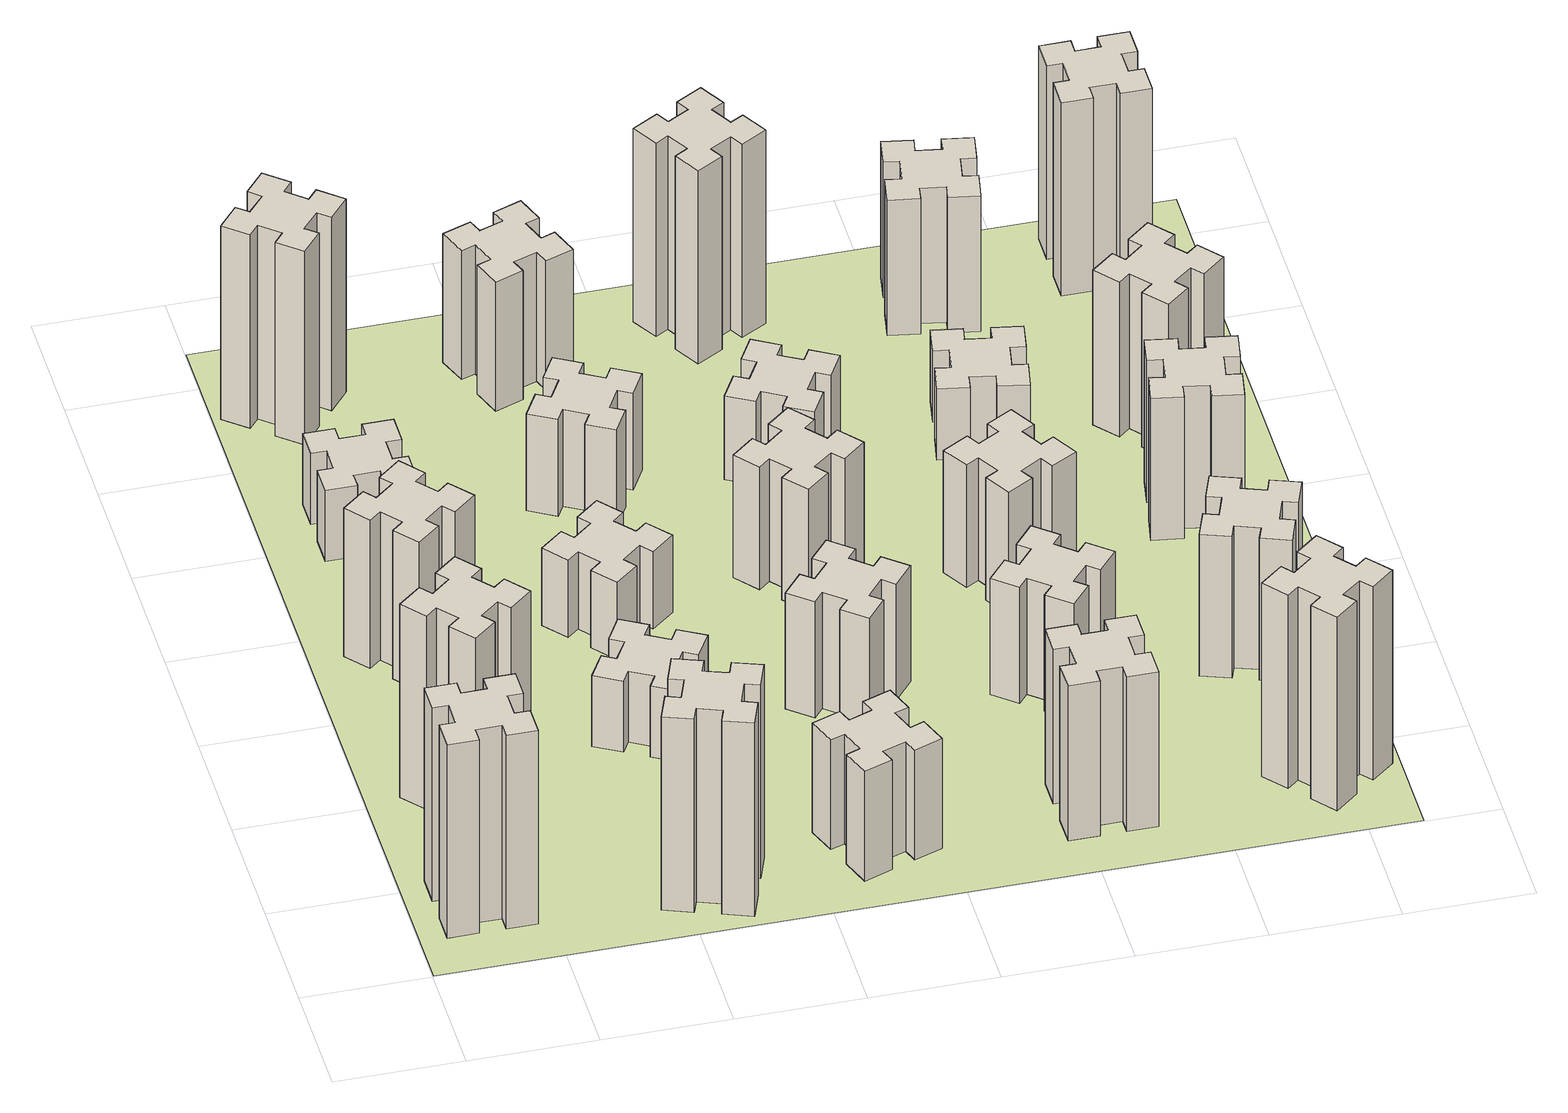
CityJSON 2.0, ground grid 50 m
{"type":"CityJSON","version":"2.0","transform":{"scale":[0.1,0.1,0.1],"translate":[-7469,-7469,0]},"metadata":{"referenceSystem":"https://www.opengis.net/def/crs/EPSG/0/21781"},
"CityObjects":{
"building1":{"type":"Building","attributes":{"class":"1000","function":"1000","usage":"1000","yearOfConstruction":2016,"roofType":"1000","measuredHeight":90,"storeysAboveGround":30,"storeysBelowGround":0},"geometry":[{"type":"Solid","lod":"1","boundaries":[[[[0,1,2,3,4,5,6,7,8,9,10,11,12,13,14,15,16,17,18,19]],[[17,16,20,21]],[[16,15,22,20]],[[15,14,23,22]],[[14,13,24,23]],[[13,12,25,24]],[[12,11,26,25]],[[11,10,27,26]],[[10,9,28,27]],[[9,8,29,28]],[[8,7,30,29]],[[7,6,31,30]],[[6,5,32,31]],[[5,4,33,32]],[[4,3,34,33]],[[3,2,35,34]],[[2,1,36,35]],[[1,0,37,36]],[[0,19,38,37]],[[19,18,39,38]],[[18,17,21,39]],[[24,25,26,27,28,29,30,31,32,33,34,35,36,37,38,39,21,20,22,23]]]]}]},
"building2":{"type":"Building","attributes":{"class":"1000","function":"1000","usage":"1000","yearOfConstruction":2016,"roofType":"1000","measuredHeight":90,"storeysAboveGround":30,"storeysBelowGround":0},"geometry":[{"type":"Solid","lod":"1","boundaries":[[[[40,41,42,43,44,45,46,47,48,49,50,51,52,53,54,55,56,57,58,59]],[[57,56,60,61]],[[56,55,62,60]],[[55,54,63,62]],[[54,53,64,63]],[[53,52,65,64]],[[52,51,66,65]],[[51,50,67,66]],[[50,49,68,67]],[[49,48,69,68]],[[48,47,70,69]],[[47,46,71,70]],[[46,45,72,71]],[[45,44,73,72]],[[44,43,74,73]],[[43,42,75,74]],[[42,41,76,75]],[[41,40,77,76]],[[40,59,78,77]],[[59,58,79,78]],[[58,57,61,79]],[[64,65,66,67,68,69,70,71,72,73,74,75,76,77,78,79,61,60,62,63]]]]}]},
"building3":{"type":"Building","attributes":{"class":"1000","function":"1000","usage":"1000","yearOfConstruction":2016,"roofType":"1000","measuredHeight":69,"storeysAboveGround":30,"storeysBelowGround":0},"geometry":[{"type":"Solid","lod":"1","boundaries":[[[[80,81,82,83,84,85,86,87,88,89,90,91,92,93,94,95,96,97,98,99]],[[97,96,100,101]],[[96,95,102,100]],[[95,94,103,102]],[[94,93,104,103]],[[93,92,105,104]],[[92,91,106,105]],[[91,90,107,106]],[[90,89,108,107]],[[89,88,109,108]],[[88,87,110,109]],[[87,86,111,110]],[[86,85,112,111]],[[85,84,113,112]],[[84,83,114,113]],[[83,82,115,114]],[[82,81,116,115]],[[81,80,117,116]],[[80,99,118,117]],[[99,98,119,118]],[[98,97,101,119]],[[104,105,106,107,108,109,110,111,112,113,114,115,116,117,118,119,101,100,102,103]]]]}]},
"building4":{"type":"Building","attributes":{"class":"1000","function":"1000","usage":"1000","yearOfConstruction":2016,"roofType":"1000","measuredHeight":33,"storeysAboveGround":30,"storeysBelowGround":0},"geometry":[{"type":"Solid","lod":"1","boundaries":[[[[120,121,122,123,124,125,126,127,128,129,130,131,132,133,134,135,136,137,138,139]],[[137,136,140,141]],[[136,135,142,140]],[[135,134,143,142]],[[134,133,144,143]],[[133,132,145,144]],[[132,131,146,145]],[[131,130,147,146]],[[130,129,148,147]],[[129,128,149,148]],[[128,127,150,149]],[[127,126,151,150]],[[126,125,152,151]],[[125,124,153,152]],[[124,123,154,153]],[[123,122,155,154]],[[122,121,156,155]],[[121,120,157,156]],[[120,139,158,157]],[[139,138,159,158]],[[138,137,141,159]],[[144,145,146,147,148,149,150,151,152,153,154,155,156,157,158,159,141,140,142,143]]]]}]},
"building5":{"type":"Building","attributes":{"class":"1000","function":"1000","usage":"1000","yearOfConstruction":2016,"roofType":"1000","measuredHeight":90,"storeysAboveGround":30,"storeysBelowGround":0},"geometry":[{"type":"Solid","lod":"1","boundaries":[[[[160,161,162,163,164,165,166,167,168,169,170,171,172,173,174,175,176,177,178,179]],[[177,176,180,181]],[[176,175,182,180]],[[175,174,183,182]],[[174,173,184,183]],[[173,172,185,184]],[[172,171,186,185]],[[171,170,187,186]],[[170,169,188,187]],[[169,168,189,188]],[[168,167,190,189]],[[167,166,191,190]],[[166,165,192,191]],[[165,164,193,192]],[[164,163,194,193]],[[163,162,195,194]],[[162,161,196,195]],[[161,160,197,196]],[[160,179,198,197]],[[179,178,199,198]],[[178,177,181,199]],[[184,185,186,187,188,189,190,191,192,193,194,195,196,197,198,199,181,180,182,183]]]]}]},
"building6":{"type":"Building","attributes":{"class":"1000","function":"1000","usage":"1000","yearOfConstruction":2016,"roofType":"1000","measuredHeight":90,"storeysAboveGround":30,"storeysBelowGround":0},"geometry":[{"type":"Solid","lod":"1","boundaries":[[[[200,201,202,203,204,205,206,207,208,209,210,211,212,213,214,215,216,217,218,219]],[[217,216,220,221]],[[216,215,222,220]],[[215,214,223,222]],[[214,213,224,223]],[[213,212,225,224]],[[212,211,226,225]],[[211,210,227,226]],[[210,209,228,227]],[[209,208,229,228]],[[208,207,230,229]],[[207,206,231,230]],[[206,205,232,231]],[[205,204,233,232]],[[204,203,234,233]],[[203,202,235,234]],[[202,201,236,235]],[[201,200,237,236]],[[200,219,238,237]],[[219,218,239,238]],[[218,217,221,239]],[[224,225,226,227,228,229,230,231,232,233,234,235,236,237,238,239,221,220,222,223]]]]}]},
"building7":{"type":"Building","attributes":{"class":"1000","function":"1000","usage":"1000","yearOfConstruction":2016,"roofType":"1000","measuredHeight":33,"storeysAboveGround":30,"storeysBelowGround":0},"geometry":[{"type":"Solid","lod":"1","boundaries":[[[[240,241,242,243,244,245,246,247,248,249,250,251,252,253,254,255,256,257,258,259]],[[257,256,260,261]],[[256,255,262,260]],[[255,254,263,262]],[[254,253,264,263]],[[253,252,265,264]],[[252,251,266,265]],[[251,250,267,266]],[[250,249,268,267]],[[249,248,269,268]],[[248,247,270,269]],[[247,246,271,270]],[[246,245,272,271]],[[245,244,273,272]],[[244,243,274,273]],[[243,242,275,274]],[[242,241,276,275]],[[241,240,277,276]],[[240,259,278,277]],[[259,258,279,278]],[[258,257,261,279]],[[264,265,266,267,268,269,270,271,272,273,274,275,276,277,278,279,261,260,262,263]]]]}]},
"building8":{"type":"Building","attributes":{"class":"1000","function":"1000","usage":"1000","yearOfConstruction":2016,"roofType":"1000","measuredHeight":36,"storeysAboveGround":30,"storeysBelowGround":0},"geometry":[{"type":"Solid","lod":"1","boundaries":[[[[280,281,282,283,284,285,286,287,288,289,290,291,292,293,294,295,296,297,298,299]],[[297,296,300,301]],[[296,295,302,300]],[[295,294,303,302]],[[294,293,304,303]],[[293,292,305,304]],[[292,291,306,305]],[[291,290,307,306]],[[290,289,308,307]],[[289,288,309,308]],[[288,287,310,309]],[[287,286,311,310]],[[286,285,312,311]],[[285,284,313,312]],[[284,283,314,313]],[[283,282,315,314]],[[282,281,316,315]],[[281,280,317,316]],[[280,299,318,317]],[[299,298,319,318]],[[298,297,301,319]],[[304,305,306,307,308,309,310,311,312,313,314,315,316,317,318,319,301,300,302,303]]]]}]},
"building9":{"type":"Building","attributes":{"class":"1000","function":"1000","usage":"1000","yearOfConstruction":2016,"roofType":"1000","measuredHeight":51,"storeysAboveGround":30,"storeysBelowGround":0},"geometry":[{"type":"Solid","lod":"1","boundaries":[[[[320,321,322,323,324,325,326,327,328,329,330,331,332,333,334,335,336,337,338,339]],[[337,336,340,341]],[[336,335,342,340]],[[335,334,343,342]],[[334,333,344,343]],[[333,332,345,344]],[[332,331,346,345]],[[331,330,347,346]],[[330,329,348,347]],[[329,328,349,348]],[[328,327,350,349]],[[327,326,351,350]],[[326,325,352,351]],[[325,324,353,352]],[[324,323,354,353]],[[323,322,355,354]],[[322,321,356,355]],[[321,320,357,356]],[[320,339,358,357]],[[339,338,359,358]],[[338,337,341,359]],[[344,345,346,347,348,349,350,351,352,353,354,355,356,357,358,359,341,340,342,343]]]]}]},
"building10":{"type":"Building","attributes":{"class":"1000","function":"1000","usage":"1000","yearOfConstruction":2016,"roofType":"1000","measuredHeight":45,"storeysAboveGround":30,"storeysBelowGround":0},"geometry":[{"type":"Solid","lod":"1","boundaries":[[[[360,361,362,363,364,365,366,367,368,369,370,371,372,373,374,375,376,377,378,379]],[[377,376,380,381]],[[376,375,382,380]],[[375,374,383,382]],[[374,373,384,383]],[[373,372,385,384]],[[372,371,386,385]],[[371,370,387,386]],[[370,369,388,387]],[[369,368,389,388]],[[368,367,390,389]],[[367,366,391,390]],[[366,365,392,391]],[[365,364,393,392]],[[364,363,394,393]],[[363,362,395,394]],[[362,361,396,395]],[[361,360,397,396]],[[360,379,398,397]],[[379,378,399,398]],[[378,377,381,399]],[[384,385,386,387,388,389,390,391,392,393,394,395,396,397,398,399,381,380,382,383]]]]}]},
"building11":{"type":"Building","attributes":{"class":"1000","function":"1000","usage":"1000","yearOfConstruction":2016,"roofType":"1000","measuredHeight":60,"storeysAboveGround":30,"storeysBelowGround":0},"geometry":[{"type":"Solid","lod":"1","boundaries":[[[[400,401,402,403,404,405,406,407,408,409,410,411,412,413,414,415,416,417,418,419]],[[417,416,420,421]],[[416,415,422,420]],[[415,414,423,422]],[[414,413,424,423]],[[413,412,425,424]],[[412,411,426,425]],[[411,410,427,426]],[[410,409,428,427]],[[409,408,429,428]],[[408,407,430,429]],[[407,406,431,430]],[[406,405,432,431]],[[405,404,433,432]],[[404,403,434,433]],[[403,402,435,434]],[[402,401,436,435]],[[401,400,437,436]],[[400,419,438,437]],[[419,418,439,438]],[[418,417,421,439]],[[424,425,426,427,428,429,430,431,432,433,434,435,436,437,438,439,421,420,422,423]]]]}]},
"building12":{"type":"Building","attributes":{"class":"1000","function":"1000","usage":"1000","yearOfConstruction":2016,"roofType":"1000","measuredHeight":54,"storeysAboveGround":30,"storeysBelowGround":0},"geometry":[{"type":"Solid","lod":"1","boundaries":[[[[440,441,442,443,444,445,446,447,448,449,450,451,452,453,454,455,456,457,458,459]],[[457,456,460,461]],[[456,455,462,460]],[[455,454,463,462]],[[454,453,464,463]],[[453,452,465,464]],[[452,451,466,465]],[[451,450,467,466]],[[450,449,468,467]],[[449,448,469,468]],[[448,447,470,469]],[[447,446,471,470]],[[446,445,472,471]],[[445,444,473,472]],[[444,443,474,473]],[[443,442,475,474]],[[442,441,476,475]],[[441,440,477,476]],[[440,459,478,477]],[[459,458,479,478]],[[458,457,461,479]],[[464,465,466,467,468,469,470,471,472,473,474,475,476,477,478,479,461,460,462,463]]]]}]},
"building13":{"type":"Building","attributes":{"class":"1000","function":"1000","usage":"1000","yearOfConstruction":2016,"roofType":"1000","measuredHeight":57,"storeysAboveGround":30,"storeysBelowGround":0},"geometry":[{"type":"Solid","lod":"1","boundaries":[[[[480,481,482,483,484,485,486,487,488,489,490,491,492,493,494,495,496,497,498,499]],[[497,496,500,501]],[[496,495,502,500]],[[495,494,503,502]],[[494,493,504,503]],[[493,492,505,504]],[[492,491,506,505]],[[491,490,507,506]],[[490,489,508,507]],[[489,488,509,508]],[[488,487,510,509]],[[487,486,511,510]],[[486,485,512,511]],[[485,484,513,512]],[[484,483,514,513]],[[483,482,515,514]],[[482,481,516,515]],[[481,480,517,516]],[[480,499,518,517]],[[499,498,519,518]],[[498,497,501,519]],[[504,505,506,507,508,509,510,511,512,513,514,515,516,517,518,519,501,500,502,503]]]]}]},
"building14":{"type":"Building","attributes":{"class":"1000","function":"1000","usage":"1000","yearOfConstruction":2016,"roofType":"1000","measuredHeight":72,"storeysAboveGround":30,"storeysBelowGround":0},"geometry":[{"type":"Solid","lod":"1","boundaries":[[[[520,521,522,523,524,525,526,527,528,529,530,531,532,533,534,535,536,537,538,539]],[[537,536,540,541]],[[536,535,542,540]],[[535,534,543,542]],[[534,533,544,543]],[[533,532,545,544]],[[532,531,546,545]],[[531,530,547,546]],[[530,529,548,547]],[[529,528,549,548]],[[528,527,550,549]],[[527,526,551,550]],[[526,525,552,551]],[[525,524,553,552]],[[524,523,554,553]],[[523,522,555,554]],[[522,521,556,555]],[[521,520,557,556]],[[520,539,558,557]],[[539,538,559,558]],[[538,537,541,559]],[[544,545,546,547,548,549,550,551,552,553,554,555,556,557,558,559,541,540,542,543]]]]}]},
"building15":{"type":"Building","attributes":{"class":"1000","function":"1000","usage":"1000","yearOfConstruction":2016,"roofType":"1000","measuredHeight":39,"storeysAboveGround":30,"storeysBelowGround":0},"geometry":[{"type":"Solid","lod":"1","boundaries":[[[[560,561,562,563,564,565,566,567,568,569,570,571,572,573,574,575,576,577,578,579]],[[577,576,580,581]],[[576,575,582,580]],[[575,574,583,582]],[[574,573,584,583]],[[573,572,585,584]],[[572,571,586,585]],[[571,570,587,586]],[[570,569,588,587]],[[569,568,589,588]],[[568,567,590,589]],[[567,566,591,590]],[[566,565,592,591]],[[565,564,593,592]],[[564,563,594,593]],[[563,562,595,594]],[[562,561,596,595]],[[561,560,597,596]],[[560,579,598,597]],[[579,578,599,598]],[[578,577,581,599]],[[584,585,586,587,588,589,590,591,592,593,594,595,596,597,598,599,581,580,582,583]]]]}]},
"building16":{"type":"Building","attributes":{"class":"1000","function":"1000","usage":"1000","yearOfConstruction":2016,"roofType":"1000","measuredHeight":90,"storeysAboveGround":30,"storeysBelowGround":0},"geometry":[{"type":"Solid","lod":"1","boundaries":[[[[600,601,602,603,604,605,606,607,608,609,610,611,612,613,614,615,616,617,618,619]],[[617,616,620,621]],[[616,615,622,620]],[[615,614,623,622]],[[614,613,624,623]],[[613,612,625,624]],[[612,611,626,625]],[[611,610,627,626]],[[610,609,628,627]],[[609,608,629,628]],[[608,607,630,629]],[[607,606,631,630]],[[606,605,632,631]],[[605,604,633,632]],[[604,603,634,633]],[[603,602,635,634]],[[602,601,636,635]],[[601,600,637,636]],[[600,619,638,637]],[[619,618,639,638]],[[618,617,621,639]],[[624,625,626,627,628,629,630,631,632,633,634,635,636,637,638,639,621,620,622,623]]]]}]},
"building17":{"type":"Building","attributes":{"class":"1000","function":"1000","usage":"1000","yearOfConstruction":2016,"roofType":"1000","measuredHeight":54,"storeysAboveGround":30,"storeysBelowGround":0},"geometry":[{"type":"Solid","lod":"1","boundaries":[[[[640,641,642,643,644,645,646,647,648,649,650,651,652,653,654,655,656,657,658,659]],[[657,656,660,661]],[[656,655,662,660]],[[655,654,663,662]],[[654,653,664,663]],[[653,652,665,664]],[[652,651,666,665]],[[651,650,667,666]],[[650,649,668,667]],[[649,648,669,668]],[[648,647,670,669]],[[647,646,671,670]],[[646,645,672,671]],[[645,644,673,672]],[[644,643,674,673]],[[643,642,675,674]],[[642,641,676,675]],[[641,640,677,676]],[[640,659,678,677]],[[659,658,679,678]],[[658,657,661,679]],[[664,665,666,667,668,669,670,671,672,673,674,675,676,677,678,679,661,660,662,663]]]]}]},
"building18":{"type":"Building","attributes":{"class":"1000","function":"1000","usage":"1000","yearOfConstruction":2016,"roofType":"1000","measuredHeight":57,"storeysAboveGround":30,"storeysBelowGround":0},"geometry":[{"type":"Solid","lod":"1","boundaries":[[[[680,681,682,683,684,685,686,687,688,689,690,691,692,693,694,695,696,697,698,699]],[[697,696,700,701]],[[696,695,702,700]],[[695,694,703,702]],[[694,693,704,703]],[[693,692,705,704]],[[692,691,706,705]],[[691,690,707,706]],[[690,689,708,707]],[[689,688,709,708]],[[688,687,710,709]],[[687,686,711,710]],[[686,685,712,711]],[[685,684,713,712]],[[684,683,714,713]],[[683,682,715,714]],[[682,681,716,715]],[[681,680,717,716]],[[680,699,718,717]],[[699,698,719,718]],[[698,697,701,719]],[[704,705,706,707,708,709,710,711,712,713,714,715,716,717,718,719,701,700,702,703]]]]}]},
"building19":{"type":"Building","attributes":{"class":"1000","function":"1000","usage":"1000","yearOfConstruction":2016,"roofType":"1000","measuredHeight":33,"storeysAboveGround":30,"storeysBelowGround":0},"geometry":[{"type":"Solid","lod":"1","boundaries":[[[[720,721,722,723,724,725,726,727,728,729,730,731,732,733,734,735,736,737,738,739]],[[737,736,740,741]],[[736,735,742,740]],[[735,734,743,742]],[[734,733,744,743]],[[733,732,745,744]],[[732,731,746,745]],[[731,730,747,746]],[[730,729,748,747]],[[729,728,749,748]],[[728,727,750,749]],[[727,726,751,750]],[[726,725,752,751]],[[725,724,753,752]],[[724,723,754,753]],[[723,722,755,754]],[[722,721,756,755]],[[721,720,757,756]],[[720,739,758,757]],[[739,738,759,758]],[[738,737,741,759]],[[744,745,746,747,748,749,750,751,752,753,754,755,756,757,758,759,741,740,742,743]]]]}]},
"building20":{"type":"Building","attributes":{"class":"1000","function":"1000","usage":"1000","yearOfConstruction":2016,"roofType":"1000","measuredHeight":90,"storeysAboveGround":30,"storeysBelowGround":0},"geometry":[{"type":"Solid","lod":"1","boundaries":[[[[760,761,762,763,764,765,766,767,768,769,770,771,772,773,774,775,776,777,778,779]],[[777,776,780,781]],[[776,775,782,780]],[[775,774,783,782]],[[774,773,784,783]],[[773,772,785,784]],[[772,771,786,785]],[[771,770,787,786]],[[770,769,788,787]],[[769,768,789,788]],[[768,767,790,789]],[[767,766,791,790]],[[766,765,792,791]],[[765,764,793,792]],[[764,763,794,793]],[[763,762,795,794]],[[762,761,796,795]],[[761,760,797,796]],[[760,779,798,797]],[[779,778,799,798]],[[778,777,781,799]],[[784,785,786,787,788,789,790,791,792,793,794,795,796,797,798,799,781,780,782,783]]]]}]},
"building21":{"type":"Building","attributes":{"class":"1000","function":"1000","usage":"1000","yearOfConstruction":2016,"roofType":"1000","measuredHeight":66,"storeysAboveGround":30,"storeysBelowGround":0},"geometry":[{"type":"Solid","lod":"1","boundaries":[[[[800,801,802,803,804,805,806,807,808,809,810,811,812,813,814,815,816,817,818,819]],[[817,816,820,821]],[[816,815,822,820]],[[815,814,823,822]],[[814,813,824,823]],[[813,812,825,824]],[[812,811,826,825]],[[811,810,827,826]],[[810,809,828,827]],[[809,808,829,828]],[[808,807,830,829]],[[807,806,831,830]],[[806,805,832,831]],[[805,804,833,832]],[[804,803,834,833]],[[803,802,835,834]],[[802,801,836,835]],[[801,800,837,836]],[[800,819,838,837]],[[819,818,839,838]],[[818,817,821,839]],[[824,825,826,827,828,829,830,831,832,833,834,835,836,837,838,839,821,820,822,823]]]]}]},
"building22":{"type":"Building","attributes":{"class":"1000","function":"1000","usage":"1000","yearOfConstruction":2016,"roofType":"1000","measuredHeight":63,"storeysAboveGround":30,"storeysBelowGround":0},"geometry":[{"type":"Solid","lod":"1","boundaries":[[[[840,841,842,843,844,845,846,847,848,849,850,851,852,853,854,855,856,857,858,859]],[[857,856,860,861]],[[856,855,862,860]],[[855,854,863,862]],[[854,853,864,863]],[[853,852,865,864]],[[852,851,866,865]],[[851,850,867,866]],[[850,849,868,867]],[[849,848,869,868]],[[848,847,870,869]],[[847,846,871,870]],[[846,845,872,871]],[[845,844,873,872]],[[844,843,874,873]],[[843,842,875,874]],[[842,841,876,875]],[[841,840,877,876]],[[840,859,878,877]],[[859,858,879,878]],[[858,857,861,879]],[[864,865,866,867,868,869,870,871,872,873,874,875,876,877,878,879,861,860,862,863]]]]}]},
"building23":{"type":"Building","attributes":{"class":"1000","function":"1000","usage":"1000","yearOfConstruction":2016,"roofType":"1000","measuredHeight":66,"storeysAboveGround":30,"storeysBelowGround":0},"geometry":[{"type":"Solid","lod":"1","boundaries":[[[[880,881,882,883,884,885,886,887,888,889,890,891,892,893,894,895,896,897,898,899]],[[897,896,900,901]],[[896,895,902,900]],[[895,894,903,902]],[[894,893,904,903]],[[893,892,905,904]],[[892,891,906,905]],[[891,890,907,906]],[[890,889,908,907]],[[889,888,909,908]],[[888,887,910,909]],[[887,886,911,910]],[[886,885,912,911]],[[885,884,913,912]],[[884,883,914,913]],[[883,882,915,914]],[[882,881,916,915]],[[881,880,917,916]],[[880,899,918,917]],[[899,898,919,918]],[[898,897,901,919]],[[904,905,906,907,908,909,910,911,912,913,914,915,916,917,918,919,901,900,902,903]]]]}]},
"building24":{"type":"Building","attributes":{"class":"1000","function":"1000","usage":"1000","yearOfConstruction":2016,"roofType":"1000","measuredHeight":72,"storeysAboveGround":30,"storeysBelowGround":0},"geometry":[{"type":"Solid","lod":"1","boundaries":[[[[920,921,922,923,924,925,926,927,928,929,930,931,932,933,934,935,936,937,938,939]],[[937,936,940,941]],[[936,935,942,940]],[[935,934,943,942]],[[934,933,944,943]],[[933,932,945,944]],[[932,931,946,945]],[[931,930,947,946]],[[930,929,948,947]],[[929,928,949,948]],[[928,927,950,949]],[[927,926,951,950]],[[926,925,952,951]],[[925,924,953,952]],[[924,923,954,953]],[[923,922,955,954]],[[922,921,956,955]],[[921,920,957,956]],[[920,939,958,957]],[[939,938,959,958]],[[938,937,941,959]],[[944,945,946,947,948,949,950,951,952,953,954,955,956,957,958,959,941,940,942,943]]]]}]},
"building25":{"type":"Building","attributes":{"class":"1000","function":"1000","usage":"1000","yearOfConstruction":2016,"roofType":"1000","measuredHeight":90,"storeysAboveGround":30,"storeysBelowGround":0},"geometry":[{"type":"Solid","lod":"1","boundaries":[[[[960,961,962,963,964,965,966,967,968,969,970,971,972,973,974,975,976,977,978,979]],[[977,976,980,981]],[[976,975,982,980]],[[975,974,983,982]],[[974,973,984,983]],[[973,972,985,984]],[[972,971,986,985]],[[971,970,987,986]],[[970,969,988,987]],[[969,968,989,988]],[[968,967,990,989]],[[967,966,991,990]],[[966,965,992,991]],[[965,964,993,992]],[[964,963,994,993]],[[963,962,995,994]],[[962,961,996,995]],[[961,960,997,996]],[[960,979,998,997]],[[979,978,999,998]],[[978,977,981,999]],[[984,985,986,987,988,989,990,991,992,993,994,995,996,997,998,999,981,980,982,983]]]]}]},
"landuse1":{"type":"LandUse","attributes":{"name":"plot1","function":"1010"},"geometry":[{"type":"MultiSurface","lod":"1","boundaries":[[[1000,1001,1002,1003]]]}]}
},
"vertices":[
[165,425,0],[165,325,0],[105,325,0],[105,205,0],[225,205,0],[225,265,0],[325,265,0],[325,205,0],[445,205,0],[445,325,0],[385,325,0],[385,425,0],[445,425,0],[445,545,0],[325,545,0],[325,485,0],[225,485,0],[225,545,0],[105,545,0],[105,425,0],[225,485,900],[225,545,900],[325,485,900],[325,545,900],[445,545,900],[445,425,900],[385,425,900],[385,325,900],[445,325,900],[445,205,900],[325,205,900],[325,265,900],[225,265,900],[225,205,900],[105,205,900],[105,325,900],[165,325,900],[165,425,900],[105,425,900],[105,545,900],
[492,1048,0],[427,1124,0],[473,1163,0],[396,1255,0],[304,1178,0],[343,1132,0],[266,1067,0],[228,1113,0],[136,1036,0],[213,944,0],[259,983,0],[323,906,0],[277,868,0],[354,776,0],[446,853,0],[408,899,0],[484,963,0],[523,917,0],[615,994,0],[538,1086,0],[484,963,900],[523,917,900],[408,899,900],[446,853,900],[354,776,900],[277,868,900],[323,906,900],[259,983,900],[213,944,900],[136,1036,900],[228,1113,900],[266,1067,900],[343,1132,900],[304,1178,900],[396,1255,900],[473,1163,900],[427,1124,900],[492,1048,900],[538,1086,900],[615,994,900],
[492,1888,0],[427,1964,0],[473,2003,0],[396,2095,0],[304,2018,0],[343,1972,0],[266,1907,0],[228,1953,0],[136,1876,0],[213,1784,0],[259,1823,0],[323,1746,0],[277,1708,0],[354,1616,0],[446,1693,0],[408,1739,0],[484,1803,0],[523,1757,0],[615,1834,0],[538,1926,0],[484,1803,690],[523,1757,690],[408,1739,690],[446,1693,690],[354,1616,690],[277,1708,690],[323,1746,690],[259,1823,690],[213,1784,690],[136,1876,690],[228,1953,690],[266,1907,690],[343,1972,690],[304,2018,690],[396,2095,690],[473,2003,690],[427,1964,690],[492,1888,690],[538,1926,690],[615,1834,690],
[485,2545,0],[485,2645,0],[545,2645,0],[545,2765,0],[425,2765,0],[425,2705,0],[325,2705,0],[325,2765,0],[205,2765,0],[205,2645,0],[265,2645,0],[265,2545,0],[205,2545,0],[205,2425,0],[325,2425,0],[325,2485,0],[425,2485,0],[425,2425,0],[545,2425,0],[545,2545,0],[425,2485,330],[425,2425,330],[325,2485,330],[325,2425,330],[205,2425,330],[205,2545,330],[265,2545,330],[265,2645,330],[205,2645,330],[205,2765,330],[325,2765,330],[325,2705,330],[425,2705,330],[425,2765,330],[545,2765,330],[545,2645,330],[485,2645,330],[485,2545,330],[545,2545,330],[545,2425,330],
[1029,360,0],[995,266,0],[939,287,0],[897,174,0],[1010,133,0],[1031,189,0],[1125,155,0],[1104,99,0],[1217,57,0],[1258,170,0],[1202,191,0],[1236,285,0],[1292,264,0],[1333,377,0],[1220,418,0],[1200,362,0],[1106,396,0],[1127,452,0],[1014,493,0],[973,380,0],[1106,396,900],[1127,452,900],[1200,362,900],[1220,418,900],[1333,377,900],[1292,264,900],[1236,285,900],[1202,191,900],[1258,170,900],[1217,57,900],[1104,99,900],[1125,155,900],[1031,189,900],[1010,133,900],[897,174,900],[939,287,900],[995,266,900],[1029,360,900],[973,380,900],[1014,493,900],
[384,3387,0],[308,3452,0],[346,3498,0],[254,3575,0],[177,3483,0],[223,3444,0],[159,3368,0],[113,3406,0],[36,3314,0],[128,3237,0],[166,3283,0],[243,3219,0],[204,3173,0],[296,3096,0],[373,3188,0],[327,3226,0],[392,3303,0],[438,3264,0],[515,3356,0],[423,3433,0],[392,3303,900],[438,3264,900],[327,3226,900],[373,3188,900],[296,3096,900],[204,3173,900],[243,3219,900],[166,3283,900],[128,3237,900],[36,3314,900],[113,3406,900],[159,3368,900],[223,3444,900],[177,3483,900],[254,3575,900],[346,3498,900],[308,3452,900],[384,3387,900],[423,3433,900],[515,3356,900],
[1186,1117,0],[1236,1204,0],[1288,1174,0],[1348,1278,0],[1244,1338,0],[1214,1286,0],[1127,1336,0],[1157,1388,0],[1053,1448,0],[993,1344,0],[1045,1314,0],[995,1227,0],[943,1257,0],[883,1153,0],[987,1093,0],[1017,1145,0],[1104,1095,0],[1074,1043,0],[1178,983,0],[1238,1087,0],[1104,1095,330],[1074,1043,330],[1017,1145,330],[987,1093,330],[883,1153,330],[943,1257,330],[995,1227,330],[1045,1314,330],[993,1344,330],[1053,1448,330],[1157,1388,330],[1127,1336,330],[1214,1286,330],[1244,1338,330],[1348,1278,330],[1288,1174,330],[1236,1204,330],[1186,1117,330],[1238,1087,330],[1178,983,330],
[1083,1972,0],[1006,1907,0],[968,1953,0],[876,1876,0],[953,1784,0],[999,1823,0],[1063,1746,0],[1017,1708,0],[1094,1616,0],[1186,1693,0],[1148,1739,0],[1224,1803,0],[1263,1757,0],[1355,1834,0],[1278,1926,0],[1232,1888,0],[1167,1964,0],[1213,2003,0],[1136,2095,0],[1044,2018,0],[1167,1964,360],[1213,2003,360],[1232,1888,360],[1278,1926,360],[1355,1834,360],[1263,1757,360],[1224,1803,360],[1148,1739,360],[1186,1693,360],[1094,1616,360],[1017,1708,360],[1063,1746,360],[999,1823,360],[953,1784,360],[876,1876,360],[968,1953,360],[1006,1907,360],[1083,1972,360],[1044,2018,360],[1136,2095,360],
[1765,496,0],[1671,462,0],[1650,518,0],[1537,477,0],[1579,364,0],[1635,385,0],[1669,291,0],[1613,270,0],[1654,157,0],[1767,199,0],[1746,255,0],[1840,289,0],[1860,233,0],[1973,274,0],[1932,387,0],[1876,366,0],[1842,460,0],[1898,480,0],[1857,593,0],[1744,552,0],[1842,460,510],[1898,480,510],[1876,366,510],[1932,387,510],[1973,274,510],[1860,233,510],[1840,289,510],[1746,255,510],[1767,199,510],[1654,157,510],[1613,270,510],[1669,291,510],[1635,385,510],[1579,364,510],[1537,477,510],[1650,518,510],[1671,462,510],[1765,496,510],[1744,552,510],[1857,593,510],
[1117,2525,0],[1204,2475,0],[1174,2423,0],[1278,2363,0],[1338,2467,0],[1286,2497,0],[1336,2584,0],[1388,2554,0],[1448,2658,0],[1344,2718,0],[1314,2666,0],[1227,2716,0],[1257,2768,0],[1153,2828,0],[1093,2724,0],[1145,2694,0],[1095,2607,0],[1043,2637,0],[983,2533,0],[1087,2473,0],[1095,2607,450],[1043,2637,450],[1145,2694,450],[1093,2724,450],[1153,2828,450],[1257,2768,450],[1227,2716,450],[1314,2666,450],[1344,2718,450],[1448,2658,450],[1388,2554,450],[1336,2584,450],[1286,2497,450],[1338,2467,450],[1278,2363,450],[1174,2423,450],[1204,2475,450],[1117,2525,450],[1087,2473,450],[983,2533,450],
[1125,3456,0],[1031,3422,0],[1010,3478,0],[897,3437,0],[939,3324,0],[995,3345,0],[1029,3251,0],[973,3230,0],[1014,3117,0],[1127,3159,0],[1106,3215,0],[1200,3249,0],[1220,3193,0],[1333,3234,0],[1292,3347,0],[1236,3326,0],[1202,3420,0],[1258,3440,0],[1217,3553,0],[1104,3512,0],[1202,3420,600],[1258,3440,600],[1236,3326,600],[1292,3347,600],[1333,3234,600],[1220,3193,600],[1200,3249,600],[1106,3215,600],[1127,3159,600],[1014,3117,600],[973,3230,600],[1029,3251,600],[995,3345,600],[939,3324,600],[897,3437,600],[1010,3478,600],[1031,3422,600],[1125,3456,600],[1104,3512,600],[1217,3553,600],
[1746,1163,0],[1823,1099,0],[1784,1053,0],[1876,976,0],[1953,1068,0],[1907,1106,0],[1972,1183,0],[2018,1144,0],[2095,1236,0],[2003,1313,0],[1964,1267,0],[1888,1332,0],[1926,1378,0],[1834,1455,0],[1757,1363,0],[1803,1324,0],[1739,1248,0],[1693,1286,0],[1616,1194,0],[1708,1117,0],[1739,1248,540],[1693,1286,540],[1803,1324,540],[1757,1363,540],[1834,1455,540],[1926,1378,540],[1888,1332,540],[1964,1267,540],[2003,1313,540],[2095,1236,540],[2018,1144,540],[1972,1183,540],[1907,1106,540],[1953,1068,540],[1876,976,540],[1784,1053,540],[1823,1099,540],[1746,1163,540],[1708,1117,540],[1616,1194,540],
[1972,1988,0],[1907,2064,0],[1953,2103,0],[1876,2195,0],[1784,2118,0],[1823,2072,0],[1746,2007,0],[1708,2053,0],[1616,1976,0],[1693,1884,0],[1739,1923,0],[1803,1846,0],[1757,1808,0],[1834,1716,0],[1926,1793,0],[1888,1839,0],[1964,1903,0],[2003,1857,0],[2095,1934,0],[2018,2026,0],[1964,1903,570],[2003,1857,570],[1888,1839,570],[1926,1793,570],[1834,1716,570],[1757,1808,570],[1803,1846,570],[1739,1923,570],[1693,1884,570],[1616,1976,570],[1708,2053,570],[1746,2007,570],[1823,2072,570],[1784,2118,570],[1876,2195,570],[1953,2103,570],[1907,2064,570],[1972,1988,570],[2018,2026,570],[2095,1934,570],
[2705,325,0],[2705,425,0],[2765,425,0],[2765,545,0],[2645,545,0],[2645,485,0],[2545,485,0],[2545,545,0],[2425,545,0],[2425,425,0],[2485,425,0],[2485,325,0],[2425,325,0],[2425,205,0],[2545,205,0],[2545,265,0],[2645,265,0],[2645,205,0],[2765,205,0],[2765,325,0],[2645,265,720],[2645,205,720],[2545,265,720],[2545,205,720],[2425,205,720],[2425,325,720],[2485,325,720],[2485,425,720],[2425,425,720],[2425,545,720],[2545,545,720],[2545,485,720],[2645,485,720],[2645,545,720],[2765,545,720],[2765,425,720],[2705,425,720],[2705,325,720],[2765,325,720],[2765,205,720],
[2026,2497,0],[2076,2584,0],[2128,2554,0],[2188,2658,0],[2084,2718,0],[2054,2666,0],[1967,2716,0],[1997,2768,0],[1893,2828,0],[1833,2724,0],[1885,2694,0],[1835,2607,0],[1783,2637,0],[1723,2533,0],[1827,2473,0],[1857,2525,0],[1944,2475,0],[1914,2423,0],[2018,2363,0],[2078,2467,0],[1944,2475,390],[1914,2423,390],[1857,2525,390],[1827,2473,390],[1723,2533,390],[1783,2637,390],[1835,2607,390],[1885,2694,390],[1833,2724,390],[1893,2828,390],[1997,2768,390],[1967,2716,390],[2054,2666,390],[2084,2718,390],[2188,2658,390],[2128,2554,390],[2076,2584,390],[2026,2497,390],[2078,2467,390],[2018,2363,390],
[1844,3556,0],[1757,3506,0],[1727,3558,0],[1623,3498,0],[1683,3394,0],[1735,3424,0],[1785,3337,0],[1733,3307,0],[1793,3203,0],[1897,3263,0],[1867,3315,0],[1954,3365,0],[1984,3313,0],[2088,3373,0],[2028,3477,0],[1976,3447,0],[1926,3534,0],[1978,3564,0],[1918,3668,0],[1814,3608,0],[1926,3534,900],[1978,3564,900],[1976,3447,900],[2028,3477,900],[2088,3373,900],[1984,3313,900],[1954,3365,900],[1867,3315,900],[1897,3263,900],[1793,3203,900],[1733,3307,900],[1785,3337,900],[1735,3424,900],[1683,3394,900],[1623,3498,900],[1727,3558,900],[1757,3506,900],[1844,3556,900],[1814,3608,900],[1918,3668,900],
[2647,1006,0],[2712,1083,0],[2758,1044,0],[2835,1136,0],[2743,1213,0],[2704,1167,0],[2628,1232,0],[2666,1278,0],[2574,1355,0],[2497,1263,0],[2543,1224,0],[2479,1148,0],[2433,1186,0],[2356,1094,0],[2448,1017,0],[2486,1063,0],[2563,999,0],[2524,953,0],[2616,876,0],[2693,968,0],[2563,999,540],[2524,953,540],[2486,1063,540],[2448,1017,540],[2356,1094,540],[2433,1186,540],[2479,1148,540],[2543,1224,540],[2497,1263,540],[2574,1355,540],[2666,1278,540],[2628,1232,540],[2704,1167,540],[2743,1213,540],[2835,1136,540],[2758,1044,540],[2712,1083,540],[2647,1006,540],[2693,968,540],[2616,876,540],
[2475,1744,0],[2525,1657,0],[2473,1627,0],[2533,1523,0],[2637,1583,0],[2607,1635,0],[2694,1685,0],[2724,1633,0],[2828,1693,0],[2768,1797,0],[2716,1767,0],[2666,1854,0],[2718,1884,0],[2658,1988,0],[2554,1928,0],[2584,1876,0],[2497,1826,0],[2467,1878,0],[2363,1818,0],[2423,1714,0],[2497,1826,570],[2467,1878,570],[2584,1876,570],[2554,1928,570],[2658,1988,570],[2718,1884,570],[2666,1854,570],[2716,1767,570],[2768,1797,570],[2828,1693,570],[2724,1633,570],[2694,1685,570],[2607,1635,570],[2637,1583,570],[2533,1523,570],[2473,1627,570],[2525,1657,570],[2475,1744,570],[2423,1714,570],[2363,1818,570],
[2596,2664,0],[2578,2565,0],[2519,2576,0],[2498,2457,0],[2617,2437,0],[2627,2496,0],[2725,2478,0],[2715,2419,0],[2833,2398,0],[2854,2517,0],[2795,2527,0],[2812,2625,0],[2871,2615,0],[2892,2733,0],[2774,2754,0],[2764,2695,0],[2665,2712,0],[2676,2771,0],[2557,2792,0],[2537,2674,0],[2665,2712,330],[2676,2771,330],[2764,2695,330],[2774,2754,330],[2892,2733,330],[2871,2615,330],[2812,2625,330],[2795,2527,330],[2854,2517,330],[2833,2398,330],[2715,2419,330],[2725,2478,330],[2627,2496,330],[2617,2437,330],[2498,2457,330],[2519,2576,330],[2578,2565,330],[2596,2664,330],[2537,2674,330],[2557,2792,330],
[3468,259,0],[3544,323,0],[3583,277,0],[3675,354,0],[3598,446,0],[3552,408,0],[3487,484,0],[3533,523,0],[3456,615,0],[3364,538,0],[3403,492,0],[3326,427,0],[3288,473,0],[3196,396,0],[3273,304,0],[3319,343,0],[3383,266,0],[3337,228,0],[3414,136,0],[3506,213,0],[3383,266,900],[3337,228,900],[3319,343,900],[3273,304,900],[3196,396,900],[3288,473,900],[3326,427,900],[3403,492,900],[3364,538,900],[3456,615,900],[3533,523,900],[3487,484,900],[3552,408,900],[3598,446,900],[3675,354,900],[3583,277,900],[3544,323,900],[3468,259,900],[3506,213,900],[3414,136,900],
[3251,1029,0],[3345,995,0],[3324,939,0],[3437,897,0],[3478,1010,0],[3422,1031,0],[3456,1125,0],[3512,1104,0],[3553,1217,0],[3440,1258,0],[3420,1202,0],[3326,1236,0],[3347,1292,0],[3234,1333,0],[3193,1220,0],[3249,1200,0],[3215,1106,0],[3159,1127,0],[3117,1014,0],[3230,973,0],[3215,1106,660],[3159,1127,660],[3249,1200,660],[3193,1220,660],[3234,1333,660],[3347,1292,660],[3326,1236,660],[3420,1202,660],[3440,1258,660],[3553,1217,660],[3512,1104,660],[3456,1125,660],[3422,1031,660],[3478,1010,660],[3437,897,660],[3324,939,660],[3345,995,660],[3251,1029,660],[3230,973,660],[3117,1014,660],
[2596,3404,0],[2578,3305,0],[2519,3316,0],[2498,3197,0],[2617,3177,0],[2627,3236,0],[2725,3218,0],[2715,3159,0],[2833,3138,0],[2854,3257,0],[2795,3267,0],[2812,3365,0],[2871,3355,0],[2892,3473,0],[2774,3494,0],[2764,3435,0],[2665,3452,0],[2676,3511,0],[2557,3532,0],[2537,3414,0],[2665,3452,630],[2676,3511,630],[2764,3435,630],[2774,3494,630],[2892,3473,630],[2871,3355,630],[2812,3365,630],[2795,3267,630],[2854,3257,630],[2833,3138,630],[2715,3159,630],[2725,3218,630],[2627,3236,630],[2617,3177,630],[2498,3197,630],[2519,3316,630],[2578,3305,630],[2596,3404,630],[2537,3414,630],[2557,3532,630],
[3267,1856,0],[3365,1838,0],[3355,1779,0],[3473,1758,0],[3494,1877,0],[3435,1887,0],[3452,1985,0],[3511,1975,0],[3532,2093,0],[3414,2114,0],[3404,2055,0],[3305,2072,0],[3316,2131,0],[3197,2152,0],[3177,2034,0],[3236,2024,0],[3218,1925,0],[3159,1936,0],[3138,1817,0],[3257,1797,0],[3218,1925,660],[3159,1936,660],[3236,2024,660],[3177,2034,660],[3197,2152,660],[3316,2131,660],[3305,2072,660],[3404,2055,660],[3414,2114,660],[3532,2093,660],[3511,1975,660],[3452,1985,660],[3435,1887,660],[3494,1877,660],[3473,1758,660],[3355,1779,660],[3365,1838,660],[3267,1856,660],[3257,1797,660],[3138,1817,660],
[3219,2463,0],[3283,2386,0],[3237,2348,0],[3314,2256,0],[3406,2333,0],[3368,2379,0],[3444,2443,0],[3483,2397,0],[3575,2474,0],[3498,2566,0],[3452,2528,0],[3387,2604,0],[3433,2643,0],[3356,2735,0],[3264,2658,0],[3303,2612,0],[3226,2547,0],[3188,2593,0],[3096,2516,0],[3173,2424,0],[3226,2547,720],[3188,2593,720],[3303,2612,720],[3264,2658,720],[3356,2735,720],[3433,2643,720],[3387,2604,720],[3452,2528,720],[3498,2566,720],[3575,2474,720],[3483,2397,720],[3444,2443,720],[3368,2379,720],[3406,2333,720],[3314,2256,720],[3237,2348,720],[3283,2386,720],[3219,2463,720],[3173,2424,720],[3096,2516,720],
[3285,3325,0],[3385,3325,0],[3385,3265,0],[3505,3265,0],[3505,3385,0],[3445,3385,0],[3445,3485,0],[3505,3485,0],[3505,3605,0],[3385,3605,0],[3385,3545,0],[3285,3545,0],[3285,3605,0],[3165,3605,0],[3165,3485,0],[3225,3485,0],[3225,3385,0],[3165,3385,0],[3165,3265,0],[3285,3265,0],[3225,3385,900],[3165,3385,900],[3225,3485,900],[3165,3485,900],[3165,3605,900],[3285,3605,900],[3285,3545,900],[3385,3545,900],[3385,3605,900],[3505,3605,900],[3505,3485,900],[3445,3485,900],[3445,3385,900],[3505,3385,900],[3505,3265,900],[3385,3265,900],[3385,3325,900],[3285,3325,900],[3285,3265,900],[3165,3265,900],
[5,3705,0],[3705,3705,0],[3705,5,0],[5,5,0]
]}
